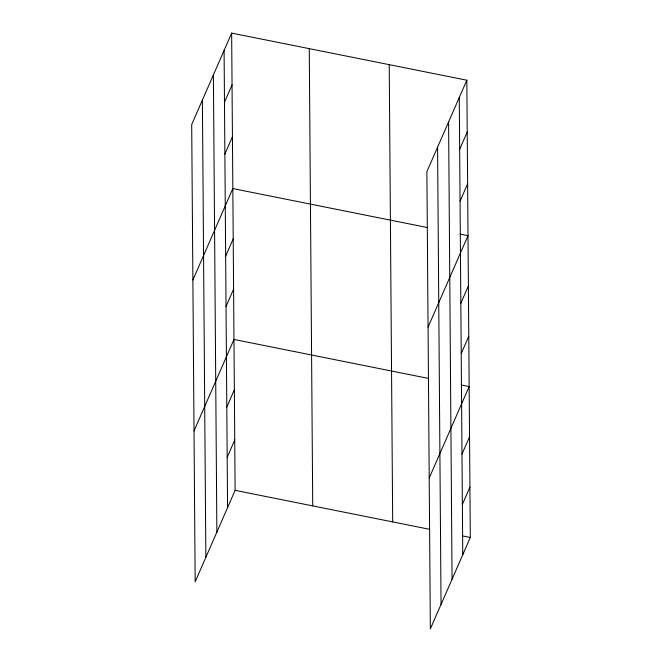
<?xml version="1.0" encoding="UTF-8"?>
<svg xmlns="http://www.w3.org/2000/svg" width="662" height="662" viewBox="0 0 662 662"><rect width="100%" height="100%" fill="white"/><g stroke="black" fill="none" stroke-linecap="round" stroke-linejoin="round"><path stroke-width="0.99" d="M231.65 33.1L191.699 124.539L195.166 581.79L235.118 490.343L231.65 33.1L466.834 80.21L470.301 537.461L430.35 628.9L426.882 171.657L466.834 80.21M224.484 102.221L232.039 84.918M224.873 154.047L232.436 136.744M192.874 280.001L232.825 188.562L427.213 227.505M225.651 256.161L233.206 238.858M226.032 306.456L233.595 289.162M194.024 430.896L233.976 339.457L428.364 378.399M226.793 407.056L234.356 389.752M227.174 457.351L234.737 440.048M459.668 149.339L467.223 132.036M460.057 201.157L467.62 183.854M428.066 327.119L468.009 235.672L460.049 234.083M460.835 303.279L468.39 285.976M461.215 353.574L468.779 336.271M429.208 478.005L469.159 386.567L461.199 384.97M461.977 454.165L469.54 436.862M462.366 504.461L469.921 487.166M235.118 490.343L429.506 529.286M462.341 535.864L470.301 537.461M459.271 97.513L462.746 554.764M448.579 121.982L452.055 579.225M437.574 147.187L441.041 604.431M389.223 64.669L392.69 521.913M309.262 48.649L312.729 505.892M224.087 50.403L227.562 507.646M213.396 74.864L216.871 532.116M202.39 100.078L205.857 557.321"/></g></svg>
